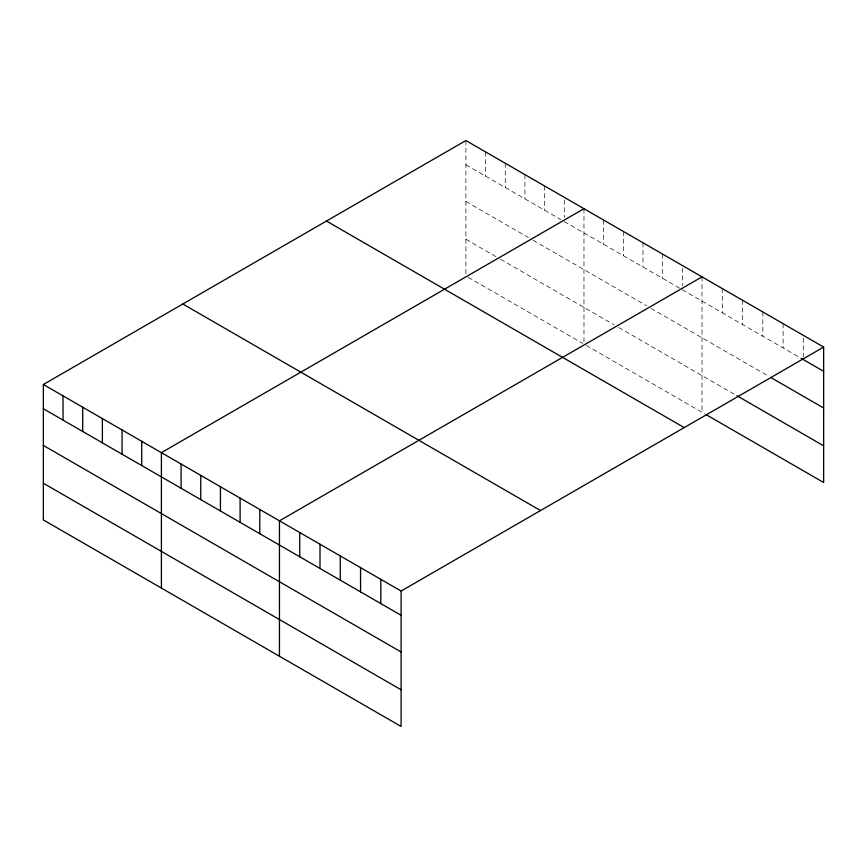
<?xml version="1.0" encoding="UTF-8"?>
<svg xmlns="http://www.w3.org/2000/svg" width="867" height="867" viewBox="0 0 867 867"><rect width="100%" height="100%" fill="white"/><g stroke="black" fill="none" stroke-linecap="round" stroke-linejoin="round"><path stroke-width="0.65" stroke-dasharray="4.33 3.25" d="M465.904 140.541L465.904 274.644M465.904 164.784L560.819 219.579M564.287 221.584L680.031 288.408M682.34 289.741L800.003 357.67M465.904 201.469L528.404 237.558M533.042 240.235L646.468 305.715M651.095 308.392L768.465 376.148M465.904 239.27L496 256.643M500.627 259.32L614.053 324.8M618.68 327.477L735.801 395.092M468.223 277.288L582.808 343.44M586.276 345.445L705.391 414.22M803.373 338.076L803.373 356.933M783.107 323.673L783.107 347.916M762.83 311.979L762.83 336.223M742.564 300.275L742.564 324.518M722.287 288.57L722.287 312.814M702.021 276.866L702.021 412.269M682.34 268.196L682.34 285.709M662.67 254.139L662.67 278.383M642.989 242.782L642.989 267.025M623.319 231.424L623.319 255.667M603.638 220.066L603.638 244.31M583.968 208.709L583.968 344.112M564.287 200.039L564.287 217.552M544.617 185.982L544.617 210.226M524.936 174.625L524.936 198.868M505.255 163.267L505.255 187.51M485.585 151.909L485.585 176.153"/><path stroke-width="1.3" d="M43.35 384.504L401.096 591.045L401.096 726.459L43.35 519.918L43.35 384.504L465.904 140.541L823.65 347.082L823.65 482.496L706.518 414.87M583.968 208.709L161.403 452.661L161.403 588.075M702.021 276.866L279.456 520.829L279.456 656.232M401.096 591.045L823.65 347.082M801.13 358.32L823.65 371.325M770.72 377.448L823.65 408.01M736.928 395.742L823.65 445.811M326.469 221.052L684.204 427.594M182.796 304.003L540.531 510.544M43.35 408.747L401.096 615.288M43.35 445.432L401.096 651.973M43.35 483.233L401.096 689.774M380.819 579.34L380.819 603.584M360.553 567.636L360.553 591.879M340.276 555.931L340.276 580.175M319.999 544.227L319.999 568.47M299.733 532.533L299.733 556.777M259.786 509.46L259.786 533.704M240.105 498.102L240.105 522.346M220.435 486.745L220.435 510.988M200.754 475.387L200.754 499.63M181.084 464.029L181.084 488.273M141.733 441.303L141.733 465.546M122.052 429.945L122.052 454.189M102.382 418.588L102.382 442.831M82.701 407.23L82.701 431.473M63.031 395.872L63.031 420.116"/></g></svg>
